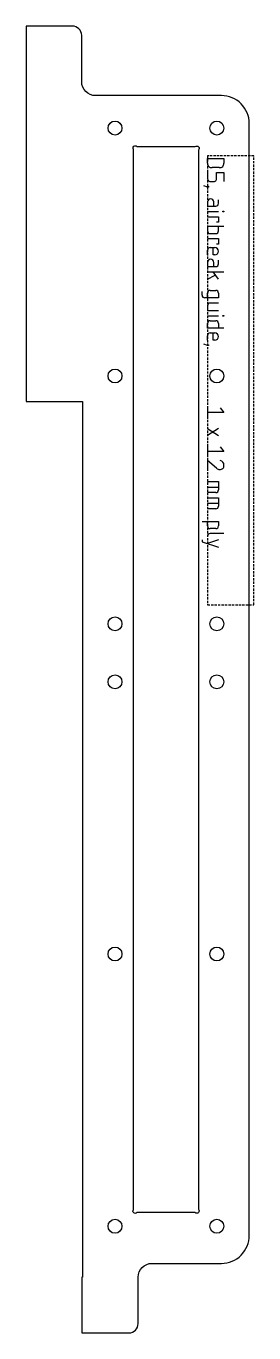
# Model space of a CAD drawing. Header units: millimetres. Extents: x -657 to -607, y -2089 to -1807.
import ezdxf

# ---------------------------------------------------------------- set-up
doc = ezdxf.new("R2010")
doc.units = ezdxf.units.MM
doc.linetypes.add('DASHED', pattern=[0.75, 0.5, -0.25])
doc.layers.get('0').update_dxf_attribs({"linetype": 'CONTINUOUS'})
doc.layers.add('1', color=7, linetype='DASHED')

msp = doc.modelspace()

# ---------------------------------------------------------------- linework, layer by layer
for p, q in [((-617.48, -1835.7), (-613.97, -1835.7)), ((-617.48, -1836.67), (-617.48, -1835.7)), ((-613.97, -1835.7), (-613.97, -1836.67)), ((-614.95, -1837.65), (-616.51, -1837.65)), ((-617.48, -1838.72), (-617.48, -1839.89)), ((-616.7, -1840.67), (-616.31, -1840.67)), ((-615.53, -1839.89), (-615.53, -1838.72)), ((-615.53, -1838.72), (-613.97, -1838.72)), ((-613.97, -1838.72), (-613.97, -1840.67)), ((-617.48, -1841.84), (-618.26, -1841.55)), ((-617.48, -1841.84), (-617.48, -1841.65)), ((-617.48, -1841.65), (-617.29, -1841.65)), ((-617.29, -1841.84), (-617.48, -1841.84)), ((-617.29, -1841.65), (-617.29, -1841.84)), ((-617.48, -1845.06), (-617.48, -1845.94)), ((-617.48, -1845.94), (-615.73, -1845.94)), ((-616.12, -1845.94), (-616.12, -1845.06)), ((-615.14, -1845.35), (-615.14, -1844.57)), ((-614.17, -1847.01), (-613.97, -1847.01)), ((-614.17, -1847.2), (-614.17, -1847.01)), ((-613.97, -1847.01), (-613.97, -1847.2)), ((-617.48, -1847.11), (-615.14, -1847.11)), ((-617.48, -1848.28), (-615.14, -1848.28)), ((-615.14, -1849.45), (-615.53, -1849.45)), ((-615.14, -1848.28), (-615.14, -1849.45)), ((-613.97, -1847.2), (-614.17, -1847.2)), ((-613.97, -1850.32), (-617.48, -1850.32)), ((-617.48, -1850.32), (-617.48, -1851.3)), ((-616.9, -1851.88), (-615.73, -1851.88)), ((-615.14, -1851.3), (-615.14, -1850.32)), ((-617.48, -1852.96), (-615.14, -1852.96)), ((-617.48, -1856.47), (-617.48, -1855.49)), ((-616.9, -1854.91), (-615.92, -1854.91)), ((-616.31, -1856.47), (-616.31, -1854.91)), ((-615.14, -1854.13), (-615.53, -1854.13)), ((-615.14, -1852.96), (-615.14, -1854.13)), ((-617.48, -1858.12), (-617.48, -1859)), ((-615.92, -1856.47), (-616.31, -1856.47)), ((-616.12, -1859), (-616.12, -1858.12)), ((-615.14, -1858.42), (-615.14, -1857.64)), ((-617.48, -1859), (-615.73, -1859)), ((-617.48, -1860.17), (-613.97, -1860.17)), ((-617.48, -1861.73), (-615.82, -1860.85)), ((-615.14, -1861.73), (-616.31, -1860.17)), ((-618.65, -1865.14), (-618.65, -1864.36)), ((-615.14, -1865.73), (-618.07, -1865.73)), ((-617.48, -1865.73), (-617.48, -1864.75)), ((-616.9, -1864.17), (-615.73, -1864.17)), ((-615.14, -1864.75), (-615.14, -1865.73)), ((-617.48, -1867.48), (-617.48, -1868.46)), ((-617.48, -1868.46), (-615.14, -1868.46)), ((-617.48, -1869.63), (-615.14, -1869.63)), ((-615.14, -1866.9), (-616.9, -1866.9)), ((-614.17, -1869.53), (-613.97, -1869.53)), ((-614.17, -1869.73), (-614.17, -1869.53)), ((-613.97, -1869.53), (-613.97, -1869.73)), ((-617.48, -1872.26), (-617.48, -1871.29)), ((-613.97, -1872.26), (-617.48, -1872.26)), ((-616.9, -1870.7), (-615.73, -1870.7)), ((-615.14, -1871.29), (-615.14, -1872.26)), ((-613.97, -1869.73), (-614.17, -1869.73)), ((-617.48, -1874.89), (-617.48, -1873.92)), ((-616.9, -1873.33), (-615.92, -1873.33)), ((-616.31, -1874.89), (-616.31, -1873.33)), ((-615.92, -1874.89), (-616.31, -1874.89)), ((-617.48, -1876.06), (-618.26, -1875.77)), ((-617.48, -1876.06), (-617.48, -1875.87)), ((-617.48, -1875.87), (-617.29, -1875.87)), ((-617.29, -1876.06), (-617.48, -1876.06)), ((-617.29, -1875.87), (-617.29, -1876.06)), ((-617.48, -1889.52), (-617.48, -1891.47)), ((-613.97, -1890.49), (-617.48, -1890.49)), ((-614.75, -1889.52), (-613.97, -1890.49)), ((-617.48, -1893.91), (-615.14, -1895.47)), ((-615.14, -1893.91), (-617.48, -1895.47)), ((-617.48, -1897.9), (-617.48, -1899.85)), ((-613.97, -1898.88), (-617.48, -1898.88)), ((-614.75, -1897.9), (-613.97, -1898.88)), ((-615.53, -1902.49), (-617.48, -1900.83)), ((-617.48, -1900.83), (-617.48, -1902.78)), ((-617.48, -1905.41), (-615.14, -1905.41)), ((-615.14, -1905.41), (-615.14, -1907.17)), ((-617.48, -1906.58), (-615.14, -1906.58)), ((-615.73, -1907.75), (-617.48, -1907.75)), ((-617.48, -1908.92), (-615.14, -1908.92)), ((-615.14, -1908.92), (-615.14, -1910.68)), ((-617.48, -1910.09), (-615.14, -1910.09)), ((-615.73, -1911.26), (-617.48, -1911.26)), ((-618.65, -1913.99), (-615.14, -1913.99)), ((-617.48, -1914.97), (-617.48, -1913.99)), ((-615.14, -1913.99), (-615.14, -1914.97)), ((-615.73, -1915.55), (-616.9, -1915.55)), ((-613.97, -1916.62), (-616.9, -1916.62)), ((-618.65, -1917.99), (-618.65, -1918.38)), ((-618.65, -1918.38), (-615.14, -1919.55)), ((-615.14, -1917.99), (-617.48, -1918.77))]:
    msp.add_line(p, q)
for points in [[(-644.48, -1888.11), (-644.48, -2077.11), (-644.68, -2077.11), (-644.68, -2089.11), (-634.48, -2089.11, 0.414214), (-632.48, -2087.11), (-632.48, -2077.11, -0.414214), (-629.48, -2074.11), (-614.48, -2074.11, 0.414214), (-608.48, -2068.11), (-608.48, -1828.11, 0.414214), (-614.48, -1822.11), (-641.68, -1822.11, -0.414214), (-644.68, -1819.11), (-644.68, -1809.11, 0.414214), (-646.68, -1807.11), (-656.68, -1807.11), (-656.68, -1888.11)], [(-632.71, -1833.11), (-620.14, -1833.11, -1), (-619.48, -1833.87), (-619.48, -2062.43, -1), (-620.17, -2063.16), (-632.72, -2063.16, -1), (-633.48, -2062.52), (-633.48, -1833.75, -1)]]:
    msp.add_lwpolyline(points, format="xyb", close=True)
for centre in [(-637.48, -1829.11), (-615.48, -1829.11), (-637.48, -1882.61), (-615.48, -1882.61), (-637.48, -1936.11), (-615.48, -1936.11), (-637.48, -1948.61), (-615.48, -1948.61), (-637.48, -2007.36), (-615.48, -2007.36), (-637.48, -2066.11), (-615.48, -2066.11)]:
    msp.add_circle(centre, 1.5)
for centre, radius, start, end in [((-616.62, -1836.79), 0.866, 172.2314, 277.7686), ((-614.83, -1836.79), 0.866, -97.7686, 7.7686), ((-616.79, -1839.98), 0.693, 172.2314, 277.7686), ((-616.22, -1839.98), 0.693, -97.7686, 7.7686), ((-616.8, -1845.06), 0.682, 0, 180), ((-615.66, -1845.42), 0.52, -97.7686, 7.7686), ((-616.97, -1851.37), 0.52, 172.2314, 277.7686), ((-615.66, -1851.37), 0.52, -97.7686, 7.7686), ((-616.97, -1855.42), 0.52, 82.2314, 187.7686), ((-615.92, -1855.69), 0.78, -90, 90), ((-616.8, -1858.12), 0.682, 0, 180), ((-615.66, -1858.49), 0.52, -97.7686, 7.7686), ((-618.14, -1865.21), 0.52, 172.2314, 277.7686), ((-616.97, -1864.68), 0.52, 82.2314, 187.7686), ((-615.66, -1864.68), 0.52, -7.7686, 97.7686), ((-616.97, -1867.41), 0.52, 82.2314, 187.7686), ((-616.97, -1871.22), 0.52, 82.2314, 187.7686), ((-615.66, -1871.22), 0.52, -7.7686, 97.7686), ((-616.97, -1873.85), 0.52, 82.2314, 187.7686), ((-615.92, -1874.11), 0.78, -90, 90), ((-614.92, -1902), 0.784, 218.5167, 275.0861), ((-614.74, -1902.01), 0.779, -97.7686, 7.7686), ((-614.94, -1901.78), 0.973, -6.9518, 79.0066), ((-615.66, -1907.24), 0.52, -97.7686, 7.7686), ((-615.66, -1910.75), 0.52, -97.7686, 7.7686), ((-616.97, -1915.04), 0.52, 172.2314, 277.7686), ((-616.97, -1917.14), 0.52, 82.2314, 187.7686), ((-615.66, -1915.04), 0.52, -97.7686, 7.7686)]:
    msp.add_arc(centre, radius, start, end)
at = {"layer": '1'}
for p, q in [((-617.48, -1835.11), (-617.48, -1931.97)), ((-607.48, -1835.11), (-617.48, -1835.11)), ((-607.48, -1931.97), (-607.48, -1835.11)), ((-617.48, -1931.97), (-607.48, -1931.97))]:
    msp.add_line(p, q, dxfattribs=at)

doc.saveas('drawing.dxf')
